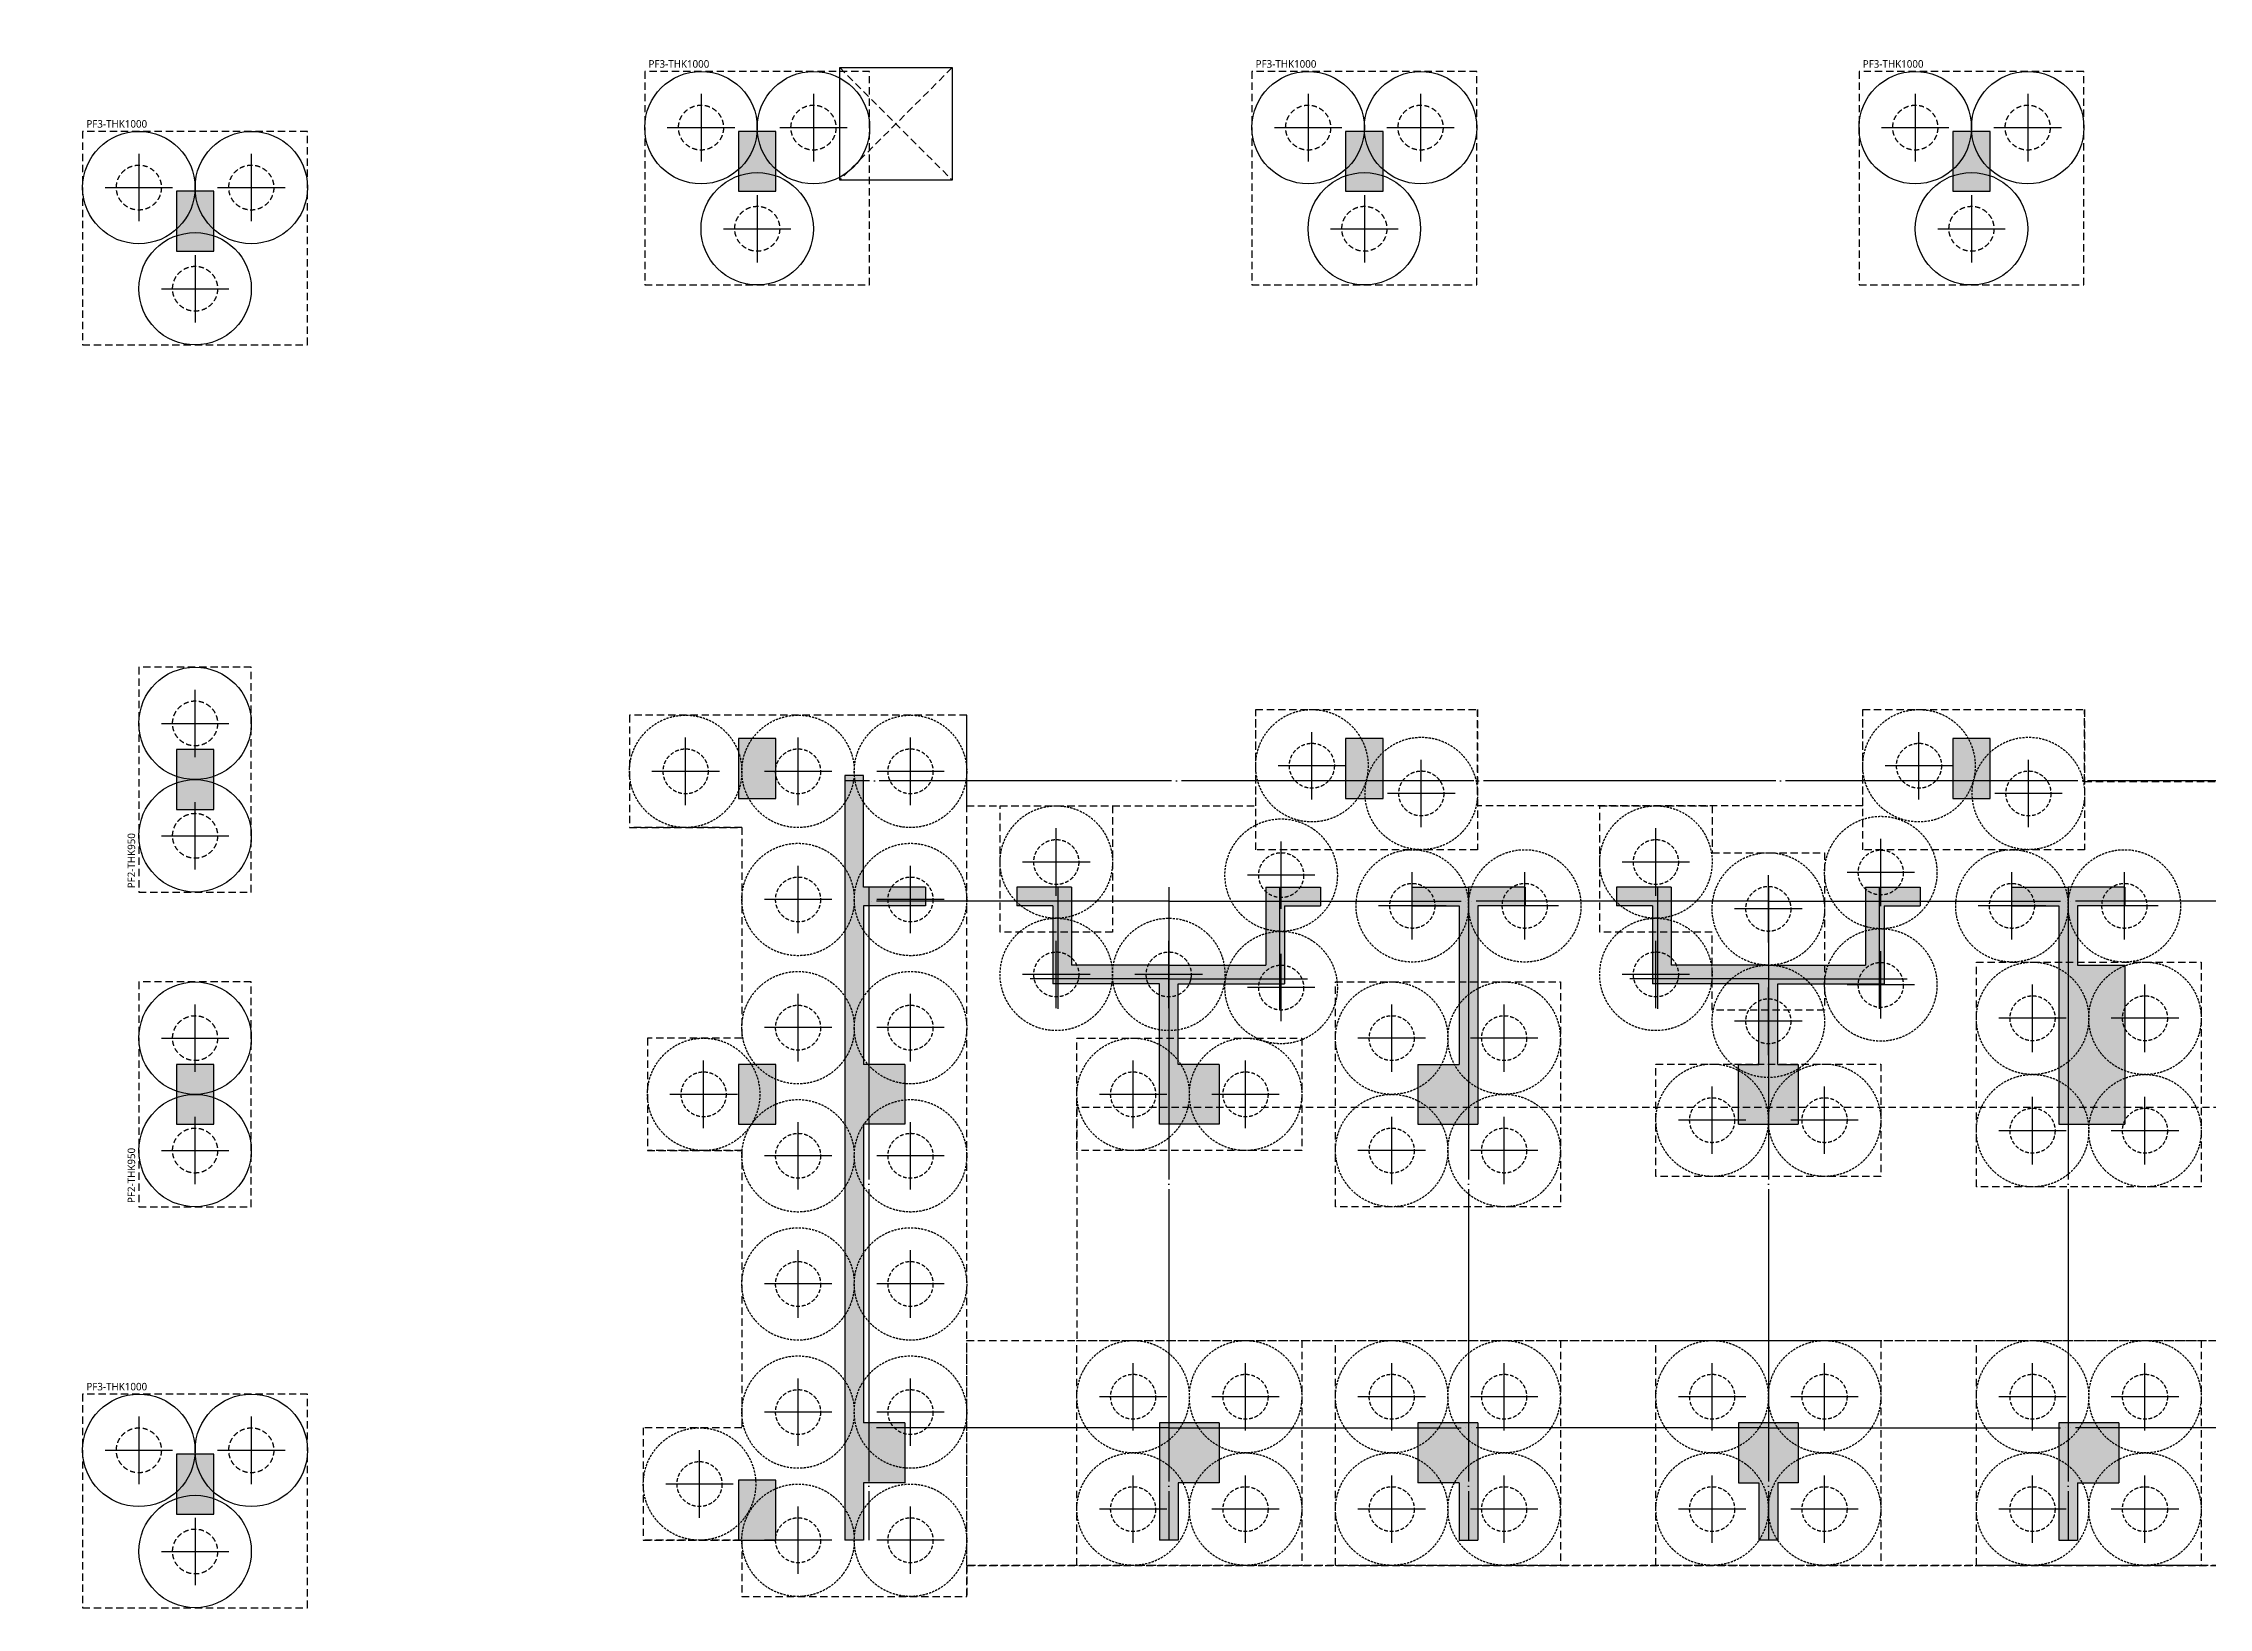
# Model space of a CAD drawing. Header units: millimetres. Extents: x 262481 to 2519995, y -394348 to 364571.
# Drawn here: x 2094420 to 2123310, y 86182 to 107057 of the extents above; entities that cross this region are included whole.
import ezdxf
from ezdxf.enums import TextEntityAlignment as Align

# ---------------------------------------------------------------- set-up
doc = ezdxf.new("R2010")
doc.units = ezdxf.units.MM
doc.header["$LTSCALE"] = 65
for name, pattern in [('XS-기초$0$CEN', [62, 60, -1, 0, -1]), ('XS-기초$0$CONTINOUS', [0]), ('XS-기초$0$HID', [2.3, 1.5, -0.8])]:
    doc.linetypes.add(name, pattern=pattern)
for name, color, linetype in [('XS-기초$0$252', 252, 'Continuous'), ('XS-기초$0$CEN', 1, 'XS-기초$0$CEN'), ('XS-기초$0$MAT', 3, 'XS-기초$0$HID'), ('XS-기초$0$PILE', 3, 'XS-기초$0$HID'), ('XS-기초$0$PILE-P', 3, 'XS-기초$0$HID'), ('XS-기초$0$WALL', 11, 'Continuous'), ('XS-기초$0$기초연단', 3, 'Continuous'), ('XS-기초$0$보강구간', 6, 'XS-기초$0$HID'), ('XS-기초$0$집수정-영구', 1, 'Continuous')]:
    doc.layers.add(name, color=color, linetype=linetype)
doc.layers.add('XS-기초$0$DEFPOINT', color=144, linetype='Continuous', plot=False)
doc.styles.add('XS-기초$0$맑은고딕', font='malgun.ttf')

# ---------------------------------------------------------------- blocks, each defined once
blk = doc.blocks.new('XS-기초$0$A$C762E058C')
at = {"layer": 'XS-기초$0$252'}
h = blk.add_hatch(color=256, dxfattribs=at)
h.dxf.hatch_style = 1
h.paths.add_polyline_path([(93400, -71500), (92600, -71500), (92600, -72000), (93400, -72000)])
h.paths.add_polyline_path([(85300, -71500), (84500, -71500), (84500, -72000), (85300, -72000)])
h.paths.add_polyline_path([(93400, -63400), (92600, -63400), (92600, -63900), (93400, -63900)])
h.paths.add_polyline_path([(85300, -63400), (84500, -63400), (84500, -63900), (85300, -63900)])
h.paths.add_polyline_path([(93400, -55300), (92600, -55300), (92600, -55800), (93400, -55800)])
h.paths.add_polyline_path([(85300, -55300), (84500, -55300), (84500, -55800), (85300, -55800)])
h.paths.add_polyline_path([(93400, -47200), (92600, -47200), (92600, -47700), (93400, -47700)])
h.paths.add_polyline_path([(85300, -47200), (84500, -47200), (84500, -47700), (85300, -47700)])
h.paths.add_polyline_path([(93400, -39100), (92600, -39100), (92600, -39600), (93400, -39600)])
h.paths.add_polyline_path([(85300, -39100), (84500, -39100), (84500, -39600), (85300, -39600)])
h.paths.add_polyline_path([(73650, -71500), (72850, -71500), (72850, -72000), (73650, -72000)])
h.paths.add_polyline_path([(77850, -71500), (77050, -71500), (77050, -72000), (77850, -72000)])
h.paths.add_polyline_path([(68450, -71500), (67650, -71500), (67650, -72000), (68450, -72000)])
h.paths.add_polyline_path([(73650, -63400), (72850, -63400), (72850, -63900), (73650, -63900)])
h.paths.add_polyline_path([(77850, -63400), (77050, -63400), (77050, -63900), (77850, -63900)])
h.paths.add_polyline_path([(68450, -63400), (67650, -63400), (67650, -63900), (68450, -63900)])
h.paths.add_polyline_path([(73650, -55300), (72850, -55300), (72850, -55800), (73650, -55800)])
h.paths.add_polyline_path([(77850, -55300), (77050, -55300), (77050, -55800), (77850, -55800)])
h.paths.add_polyline_path([(68450, -55300), (67650, -55300), (67650, -55800), (68450, -55800)])
h.paths.add_polyline_path([(73650, -47200), (72850, -47200), (72850, -47700), (73650, -47700)])
h.paths.add_polyline_path([(77850, -47200), (77050, -47200), (77050, -47700), (77850, -47700)])
h.paths.add_polyline_path([(68450, -47200), (67650, -47200), (67650, -47700), (68450, -47700)])
h.paths.add_polyline_path([(73650, -39100), (72850, -39100), (72850, -39600), (73650, -39600)])
h.paths.add_polyline_path([(77850, -39100), (77050, -39100), (77050, -39600), (77850, -39600)])
h.paths.add_polyline_path([(68450, -39100), (67650, -39100), (67650, -39600), (68450, -39600)])
h.paths.add_polyline_path([(73650, -22900), (72850, -22900), (72850, -23400), (73650, -23400)])
h.paths.add_polyline_path([(73650, -31000), (72850, -31000), (72850, -31500), (73650, -31500)])
h.paths.add_polyline_path([(101500, -63400), (100700, -63400), (100700, -63900), (101500, -63900)])
h.paths.add_polyline_path([(101500, -41540), (100700, -41540), (100700, -42040), (101500, -42040)])
h.paths.add_polyline_path([(101500, -35500), (100700, -35500), (100700, -36000), (101500, -36000)])
h.paths.add_polyline_path([(101500, -29350), (100700, -29350), (100700, -29850), (101500, -29850)])
h.paths.add_polyline_path([(101500, -22900), (100700, -22900), (100700, -23400), (101500, -23400)])
h.paths.add_polyline_path([(68450, -22900), (67650, -22900), (67650, -23400), (68450, -23400)])
h.paths.add_polyline_path([(77850, -22900), (77050, -22900), (77050, -23400), (77850, -23400)])
h.paths.add_polyline_path([(85300, -22900), (84500, -22900), (84500, -23400), (85300, -23400)])
h.paths.add_polyline_path([(93400, -31000), (92600, -31000), (92600, -31500), (93400, -31500)])
h.paths.add_polyline_path([(77850, -31000), (77050, -31000), (77050, -31500), (77850, -31500)])
h.paths.add_polyline_path([(85300, -31000), (84500, -31000), (84500, -31500), (85300, -31500)])
h.paths.add_polyline_path([(93400, -22900), (92600, -22900), (92600, -23400), (93400, -23400)])
h.paths.add_polyline_path([(68450, -31000), (67650, -31000), (67650, -31500), (68450, -31500)])
h.paths.add_polyline_path([(101500, -47580), (100700, -47580), (100700, -48080), (101500, -48080)])
h.paths.add_polyline_path([(101500, -55300), (100700, -55300), (100700, -55800), (101500, -55800)])
h.paths.add_polyline_path([(101700, -72000), (101700, -71200), (101200, -71200), (101200, -72000)])
h.paths.add_polyline_path([(125700, -72000), (125700, -71200), (125200, -71200), (125200, -72000)])
h.paths.add_polyline_path([(117700, -72000), (117700, -71200), (117200, -71200), (117200, -72000)])
h.paths.add_polyline_path([(109700, -72000), (109700, -71200), (109200, -71200), (109200, -72000)])
h.paths.add_polyline_path([(136755, -71500), (135955, -71500), (135955, -72000), (136755, -72000)])
h.paths.add_polyline_path([(144555, -71500), (143755, -71500), (143755, -72000), (144555, -72000)])
h.paths.add_polyline_path([(133700, -72000), (133700, -71200), (133200, -71200), (133200, -72000)])
h = blk.add_hatch(color=256, dxfattribs=at)
h.dxf.hatch_style = 1
h.paths.add_polyline_path([(117550, -126950), (117550, -126150), (117050, -126150), (117050, -126950)])
h.paths.add_polyline_path([(111050, -126950), (111050, -126150), (110550, -126150), (110550, -126950)])
h.paths.add_polyline_path([(105650, -126950), (105650, -126150), (105150, -126150), (105150, -126950)])
h.paths.add_polyline_path([(101350, -126950), (101350, -126150), (100850, -126150), (100850, -126950)])
h.paths.add_polyline_path([(93250, -126950), (93250, -126150), (92750, -126150), (92750, -126950)])
h.paths.add_polyline_path([(85750, -126950), (85750, -126150), (85250, -126150), (85250, -126950)])
h.paths.add_polyline_path([(117550, -124300), (117550, -123500), (117050, -123500), (117050, -124300)])
h.paths.add_polyline_path([(105650, -124300), (105650, -123500), (105150, -123500), (105150, -124300)])
h.paths.add_polyline_path([(125700, -124300), (125700, -123500), (125200, -123500), (125200, -124300)])
h.paths.add_polyline_path([(111050, -124300), (111050, -123500), (110550, -123500), (110550, -124300)])
h.paths.add_polyline_path([(101350, -124300), (101350, -123500), (100850, -123500), (100850, -124300)])
h.paths.add_polyline_path([(85750, -124300), (85750, -123500), (85250, -123500), (85250, -124300)])
h.paths.add_polyline_path([(93250, -124300), (93250, -123500), (92750, -123500), (92750, -124300)])
h.paths.add_polyline_path([(77200, -124150), (78000, -124150), (78000, -123650), (77200, -123650)])
h.paths.add_polyline_path([(88550, -114000), (87750, -114000), (87750, -114500), (88550, -114500)])
h.paths.add_polyline_path([(88550, -117000), (87750, -117000), (87750, -117500), (88550, -117500)])
h.paths.add_polyline_path([(88550, -111000), (87750, -111000), (87750, -111500), (88550, -111500)])
h.paths.add_polyline_path([(101650, -117000), (100850, -117000), (100850, -117500), (101650, -117500)])
h.paths.add_polyline_path([(101650, -111000), (100850, -111000), (100850, -111500), (101650, -111500)])
h.paths.add_polyline_path([(93400, -117000), (92600, -117000), (92600, -117500), (93400, -117500)])
h.paths.add_polyline_path([(93400, -111000), (92600, -111000), (92600, -111500), (93400, -111500)])
h.paths.add_polyline_path([(86050, -117000), (85250, -117000), (85250, -117500), (86050, -117500)])
h.paths.add_polyline_path([(85850, -111000), (85050, -111000), (85050, -111500), (85850, -111500)])
h.paths.add_polyline_path([(78000, -117000), (77200, -117000), (77200, -117500), (78000, -117500)])
h.paths.add_polyline_path([(78000, -111000), (77200, -111000), (77200, -111500), (78000, -111500)])
h.paths.add_polyline_path([(105800, -117000), (105000, -117000), (105000, -117500), (105800, -117500)])
h.paths.add_polyline_path([(105800, -111000), (105000, -111000), (105000, -111500), (105800, -111500)])
h.paths.add_polyline_path([(111050, -111000), (110250, -111000), (110250, -111500), (111050, -111500)])
h.paths.add_polyline_path([(111050, -117000), (110250, -117000), (110250, -117500), (111050, -117500)])
h.paths.add_polyline_path([(117850, -117000), (117050, -117000), (117050, -117500), (117850, -117500)])
h.paths.add_polyline_path([(117850, -111000), (117050, -111000), (117050, -111500), (117850, -111500)])
h.paths.add_polyline_path([(125850, -117000), (125050, -117000), (125050, -117500), (125850, -117500)])
h.paths.add_polyline_path([(125850, -111000), (125050, -111000), (125050, -111500), (125850, -111500)])
h.paths.add_polyline_path([(110400, -103800), (110400, -103300), (109600, -103300), (109600, -103800)])
h.paths.add_polyline_path([(118500, -103300), (117700, -103300), (117700, -103800), (118500, -103800)])
h.paths.add_polyline_path([(111050, -107400), (110250, -107400), (110250, -107900), (111050, -107900)])
h.paths.add_polyline_path([(117850, -107400), (117050, -107400), (117050, -107900), (117850, -107900)])
h.paths.add_polyline_path([(126600, -103300), (125800, -103300), (125800, -103800), (126600, -103800)])
h.paths.add_polyline_path([(86100, -103300), (85300, -103300), (85300, -103800), (86100, -103800)])
h.paths.add_polyline_path([(86100, -95200), (85300, -95200), (85300, -95700), (86100, -95700)])
h.paths.add_polyline_path([(86100, -87100), (85300, -87100), (85300, -87600), (86100, -87600)])
h.paths.add_polyline_path([(94200, -103300), (93400, -103300), (93400, -103800), (94200, -103800)])
h.paths.add_polyline_path([(94200, -95200), (93400, -95200), (93400, -95700), (94200, -95700)])
h.paths.add_polyline_path([(94200, -87100), (93400, -87100), (93400, -87600), (94200, -87600)])
h.paths.add_polyline_path([(102300, -103300), (101500, -103300), (101500, -103800), (102300, -103800)])
h.paths.add_polyline_path([(102300, -95200), (101500, -95200), (101500, -95700), (102300, -95700)])
h.paths.add_polyline_path([(102300, -87100), (101500, -87100), (101500, -87600), (102300, -87600)])
h.paths.add_polyline_path([(110400, -95200), (109600, -95200), (109600, -95700), (110400, -95700)])
h.paths.add_polyline_path([(110400, -87100), (109600, -87100), (109600, -87600), (110400, -87600)])
h.paths.add_polyline_path([(78000, -103300), (77200, -103300), (77200, -103800), (78000, -103800)])
h.paths.add_polyline_path([(78000, -95200), (77200, -95200), (77200, -95700), (78000, -95700)])
h.paths.add_polyline_path([(78000, -87100), (77200, -87100), (77200, -87600), (78000, -87600)])
h.paths.add_polyline_path([(118500, -95200), (117700, -95200), (117700, -95700), (118500, -95700)])
h.paths.add_polyline_path([(118500, -87100), (117700, -87100), (117700, -87600), (118500, -87600)])
h.paths.add_polyline_path([(126600, -95200), (125800, -95200), (125800, -95700), (126600, -95700)])
h.paths.add_polyline_path([(126600, -87100), (125800, -87100), (125800, -87600), (126600, -87600)])
h.paths.add_polyline_path([(134050, -103300), (133250, -103300), (133250, -103800), (134050, -103800)])
h.paths.add_polyline_path([(86100, -79000), (85300, -79000), (85300, -79500), (86100, -79500)])
h.paths.add_polyline_path([(94200, -79000), (93400, -79000), (93400, -79500), (94200, -79500)])
h.paths.add_polyline_path([(102300, -79000), (101500, -79000), (101500, -79500), (102300, -79500)])
h.paths.add_polyline_path([(110400, -79000), (109600, -79000), (109600, -79500), (110400, -79500)])
h.paths.add_polyline_path([(118500, -79000), (117700, -79000), (117700, -79500), (118500, -79500)])
h.paths.add_polyline_path([(134050, -79000), (133250, -79000), (133250, -79500), (134050, -79500)])
h.paths.add_polyline_path([(126600, -79000), (125800, -79000), (125800, -79500), (126600, -79500)])
h.paths.add_polyline_path([(73650, -79000), (72850, -79000), (72850, -79500), (73650, -79500)])
h.paths.add_polyline_path([(136755, -79000), (135955, -79000), (135955, -79500), (136755, -79500)])
h.paths.add_polyline_path([(68100, -79000), (67300, -79000), (67300, -79500), (68100, -79500)])
h.paths.add_polyline_path([(78000, -79000), (77200, -79000), (77200, -79500), (78000, -79500)])
h = blk.add_hatch(color=256, dxfattribs=at)
h.dxf.hatch_style = 1
h.paths.add_polyline_path([(68065, -123715), (68315, -123715), (68315, -122920), (68565, -122920), (68565, -124265), (74155, -124265), (74155, -123495), (75765, -123495), (75765, -123015), (76015, -123015), (76015, -123745), (74405, -123745), (74405, -124390), (74405, -125035), (76015, -125035), (76015, -125765), (75765, -125765), (75765, -125285), (74155, -125285), (74155, -124515), (68565, -124515), (68565, -125860), (68315, -125860), (68315, -124515), (67000, -124515), (67000, -124265), (68065, -124265)])
h.paths.add_polyline_path([(68565, -117500), (68565, -117000), (68565, -115715), (74155, -115715), (74155, -116485), (75765, -116485), (75765, -116965), (76015, -116965), (76015, -116235), (74405, -116235), (74405, -115590), (74405, -114945), (76015, -114945), (76015, -114215), (75765, -114215), (75765, -114695), (74155, -114695), (74155, -115465), (68565, -115465), (68565, -114120), (68315, -114120), (68315, -115465), (67000, -115465), (67000, -115715), (68315, -115715), (68315, -117000), (67765, -117000), (67765, -117500)])
h.paths.add_polyline_path([(76015, -118185), (75765, -118185), (75765, -119865), (68565, -119865), (68565, -118770), (68315, -118770), (68315, -119865), (67000, -119865), (67000, -120115), (68315, -120115), (68315, -121210), (68565, -121210), (68565, -120115), (75765, -120115), (75765, -121795), (76015, -121795), (76015, -119990)])
h.paths.add_polyline_path([(74175, -105015), (74175, -104215), (74975, -104215), (74975, -104765), (75765, -104765), (75765, -103985), (76015, -103985), (76015, -105015)])
h.paths.add_polyline_path([(76015, -87985), (75765, -87985), (75765, -88615), (73650, -88615), (73650, -88065), (72850, -88065), (72850, -88865), (75765, -88865), (75765, -89495), (76015, -89495), (76015, -88740)])
h.paths.add_polyline_path([(72850, -92340), (73650, -92340), (73650, -92615), (74725, -92615), (74725, -91195), (75765, -91195), (75765, -90715), (76015, -90715), (76015, -91445), (74975, -91445), (74975, -92740), (74975, -94035), (76015, -94035), (76015, -94765), (75765, -94765), (75765, -94285), (74725, -94285), (74725, -92865), (73650, -92865), (73650, -93140), (72850, -93140)])
h.paths.add_polyline_path([(68065, -92340), (68065, -92615), (67300, -92615), (67300, -92865), (68065, -92865), (68065, -93140), (68865, -93140), (68865, -92340)])
h.paths.add_polyline_path([(73650, -81220), (72850, -81220), (72850, -80670), (68865, -80670), (68865, -81220), (68065, -81220), (68065, -80670), (67300, -80670), (67300, -80420), (77505, -80420), (77505, -80670), (76015, -80670), (76015, -81495), (75765, -81495), (75765, -80670), (73650, -80670)])
h.paths.add_polyline_path([(74725, -101415), (74175, -101415), (74175, -100615), (74725, -100615), (74725, -99195), (75765, -99195), (75765, -98715), (76015, -98715), (76015, -99445), (74975, -99445), (74975, -100740), (74975, -102035), (76015, -102035), (76015, -102765), (75765, -102765), (75765, -102285), (74725, -102285)])
h.paths.add_polyline_path([(74975, -97495), (72850, -97495), (72850, -96615), (75765, -96615), (75765, -95985), (76015, -95985), (76015, -96740), (76015, -97495), (75765, -97495), (75765, -96865), (74975, -96865)])
h.paths.add_polyline_path([(73650, -85415), (72850, -85415), (72850, -84615), (74725, -84615), (74725, -83195), (75765, -83195), (75765, -82715), (76015, -82715), (76015, -83445), (74975, -83445), (74975, -84740), (74975, -86035), (76015, -86035), (76015, -86765), (75765, -86765), (75765, -86285), (74725, -86285), (74725, -84865), (73650, -84865)])
h.paths.add_polyline_path([(68065, -88615), (68065, -88065), (68865, -88065), (68865, -88865), (67300, -88865), (67300, -88615)])
h.paths.add_polyline_path([(68865, -100615), (67300, -100615), (67300, -100865), (68065, -100865), (68065, -101415), (68865, -101415)])
h.paths.add_polyline_path([(67300, -96615), (67300, -96865), (68065, -96865), (68065, -97415), (68865, -97415), (68865, -96615)])
h.paths.add_polyline_path([(68865, -84615), (67300, -84615), (67300, -84865), (68065, -84865), (68065, -85415), (68865, -85415)])
edge = h.paths.add_edge_path()
edge.add_line((67765, -111415), (68315, -111415))
edge.add_line((67765, -111165), (67765, -111415))
edge.add_line((70630, -107965), (70630, -108215))
edge.add_line((68565, -112410), (68315, -112410))
edge.add_line((70400, -107965), (70630, -107965))
edge.add_line((70400, -108215), (70630, -108215))
edge.add_line((70400, -107125), (70150, -107125))
edge.add_line((70400, -106015), (70150, -106015))
edge.add_line((70400, -110765), (70400, -111165))
edge.add_line((70400, -108215), (70400, -110515))
edge.add_line((70400, -107125), (70400, -107965))
edge.add_line((70400, -105015), (70400, -106015))
edge.add_line((70150, -107125), (70150, -110915))
edge.add_line((70150, -105015), (70150, -106015))
edge.add_line((67550, -105015), (67550, -110915))
edge.add_line((67550, -110915), (70150, -110915))
edge.add_line((67000, -110915), (67300, -110915))
edge.add_line((67000, -111165), (67000, -110915))
edge.add_line((67550, -105015), (70150, -105015))
edge.add_line((67300, -110915), (67300, -104765))
edge.add_line((70400, -111165), (68565, -111165))
edge.add_line((68315, -111415), (68315, -112400))
edge.add_line((68565, -111165), (68565, -112410))
edge.add_line((67765, -111165), (67000, -111165))
edge.add_line((68065, -104765), (68065, -104215))
edge.add_line((68865, -104215), (68065, -104215))
edge.add_line((68865, -104765), (68865, -104215))
edge.add_line((68065, -104765), (67300, -104765))
edge.add_line((72965, -104765), (72965, -105015))
edge.add_line((70400, -105015), (72965, -105015))
edge.add_line((72965, -104765), (68865, -104765))
edge.add_line((75055, -107965), (75055, -108215))
edge.add_line((75055, -107965), (76015, -107965))
edge.add_line((75055, -108215), (75765, -108215))
edge.add_line((75765, -110765), (75765, -111165))
edge.add_line((75765, -108215), (75765, -110515))
edge.add_line((76015, -107965), (76015, -111165))
edge.add_line((76015, -112995), (75765, -112995))
edge.add_line((76015, -112995), (76015, -111165))
edge.add_line((75765, -112995), (75765, -111165))
edge.add_line((70400, -110515), (75765, -110515))
edge.add_line((70400, -110765), (75765, -110765))
blk = doc.blocks.new('XS-기초$0$PILE-P')
at = {"layer": 'XS-기초$0$DEFPOINT'}
blk.add_circle((0, 0), 750, dxfattribs=at)
at = {"layer": 'XS-기초$0$PILE-P', "color": 4, "linetype": 'XS-기초$0$CONTINOUS'}
for p, q in [((0, -450), (0, 450)), ((-450, 0), (450, 0))]:
    blk.add_line(p, q, dxfattribs=at)
at = {"layer": 'XS-기초$0$PILE-P', "linetype": 'XS-기초$0$HID', "ltscale": 0.7}
blk.add_circle((0, 0), 300, dxfattribs=at)
blk = doc.blocks.new('XS-기초$0$PF3')
at = {"layer": 'XS-기초$0$MAT', "linetype": 'XS-기초$0$HID'}
blk.add_lwpolyline([(-1500, -1650), (1500, -1650), (1500, 1200), (-1500, 1200)], close=True, dxfattribs=at)
at = {"layer": 'XS-기초$0$PILE-P', "rotation": 270}
for p in [(-750, 450), (750, 450), (0, -900)]:
    blk.add_blockref('XS-기초$0$PILE-P', p, dxfattribs=at)
at = {"layer": 'XS-기초$0$DEFPOINT', "color": 1, "style": 'XS-기초$0$맑은고딕'}
blk.add_text('PF3-THK1000', height=100, dxfattribs=at).set_placement((-1450, 1300), align=Align.MIDDLE_LEFT)
blk = doc.blocks.new('XS-기초$0$PF2')
at = {"layer": 'XS-기초$0$MAT', "linetype": 'XS-기초$0$HID'}
blk.add_lwpolyline([(-1500, -750), (1500, -750), (1500, 750), (-1500, 750)], close=True, dxfattribs=at)
at = {"layer": 'XS-기초$0$PILE-P', "rotation": 270}
for p in [(-750, 0), (750, 0)]:
    blk.add_blockref('XS-기초$0$PILE-P', p, dxfattribs=at)
at = {"layer": 'XS-기초$0$DEFPOINT', "color": 1, "style": 'XS-기초$0$맑은고딕'}
blk.add_text('PF2-THK950', height=100, dxfattribs=at).set_placement((-1450, 850), align=Align.MIDDLE_LEFT)
blk = doc.blocks.new('XS-기초$0$PILE-600')
at = {"layer": 'XS-기초$0$DEFPOINT', "color": 173, "linetype": 'XS-기초$0$HID', "ltscale": 0.3}
blk.add_circle((0, 0), 750, dxfattribs=at)
at = {"layer": 'XS-기초$0$PILE', "linetype": 'Continuous'}
for p, q in [((0, -450), (0, 450)), ((-450, 0), (450, 0))]:
    blk.add_line(p, q, dxfattribs=at)
at = {"layer": 'XS-기초$0$PILE', "ltscale": 0.5}
blk.add_circle((0, 0), 300, dxfattribs=at)
blk = doc.blocks.new('XS-기초$0$집수정-1.5x1.5-영구')
at = {"layer": 'XS-기초$0$집수정-영구', "linetype": 'XS-기초$0$HID'}
for p, q in [((1500, 0), (0, 1500)), ((0, 0), (1500, 1500))]:
    blk.add_line(p, q, dxfattribs=at)
at = {"layer": 'XS-기초$0$집수정-영구'}
blk.add_lwpolyline([(0, 0), (0, 1500), (1500, 1500), (1500, 0)], close=True, dxfattribs=at)
blk = doc.blocks.new('XS-기초$0$영구집수정')
at = {"layer": 'XS-기초$0$집수정-영구', "rotation": 90}
blk.add_blockref('XS-기초$0$집수정-1.5x1.5-영구', (86950, -81850), dxfattribs=at)

msp = doc.modelspace()

# ---------------------------------------------------------------- linework, layer by layer
at = {"layer": 'XS-기초$0$CEN'}
for p, q in [((2153805.4, 97217.3), (2105115.4, 97217.3)), ((2105435.4, 95797.3), (2105435.4, 87082.3)), ((2107955.4, 95797.3), (2107955.4, 94172.3)), ((2109435.4, 95797.3), (2109435.4, 87082.3)), ((2109435.4, 95797.3), (2109435.4, 87082.3)), ((2110915.4, 95797.3), (2110915.4, 94172.3)), ((2113435.4, 95797.3), (2113435.4, 87082.3)), ((2113435.4, 95797.3), (2113435.4, 87082.3)), ((2115955.4, 95797.3), (2115955.4, 94172.3)), ((2117435.4, 95797.3), (2117435.4, 87082.3)), ((2117435.4, 95797.3), (2117435.4, 87082.3)), ((2118915.4, 95797.3), (2118915.4, 94172.3)), ((2121435.4, 95797.3), (2121435.4, 87082.3)), ((2121435.4, 95797.3), (2121435.4, 87082.3)), ((2109435.4, 95612.3), (2105435.4, 95612.3)), ((2109435.4, 95612.3), (2113435.4, 95612.3)), ((2117435.4, 95612.3), (2113435.4, 95612.3)), ((2117435.4, 95612.3), (2121435.4, 95612.3)), ((2125435.4, 95612.3), (2121435.4, 95612.3)), ((2109435.4, 94572.3), (2107585.4, 94572.3)), ((2109435.4, 94572.3), (2111285.4, 94572.3)), ((2117435.4, 94572.3), (2115585.4, 94572.3)), ((2117435.4, 94572.3), (2119285.4, 94572.3)), ((2109435.4, 88582.3), (2105435.4, 88582.3)), ((2109435.4, 88582.3), (2113435.4, 88582.3)), ((2117435.4, 88582.3), (2113435.4, 88582.3)), ((2117435.4, 88582.3), (2121435.4, 88582.3)), ((2125435.4, 88582.3), (2121435.4, 88582.3))]:
    msp.add_line(p, q, dxfattribs=at)
at = {"layer": 'XS-기초$0$WALL'}
for p, q in [((2104195.4, 105882.3), (2103695.4, 105882.3)), ((2103695.4, 105882.3), (2103695.4, 105082.3)), ((2104195.4, 105082.3), (2104195.4, 105882.3)), ((2112295.4, 105882.3), (2111795.4, 105882.3)), ((2111795.4, 105882.3), (2111795.4, 105082.3)), ((2112295.4, 105082.3), (2112295.4, 105882.3)), ((2120395.4, 105882.3), (2119895.4, 105882.3)), ((2119895.4, 105882.3), (2119895.4, 105082.3)), ((2120395.4, 105082.3), (2120395.4, 105882.3)), ((2096695.4, 105082.3), (2096195.4, 105082.3)), ((2096195.4, 105082.3), (2096195.4, 104282.3)), ((2096695.4, 104282.3), (2096695.4, 105082.3)), ((2103695.4, 105082.3), (2104195.4, 105082.3)), ((2111795.4, 105082.3), (2112295.4, 105082.3)), ((2119895.4, 105082.3), (2120395.4, 105082.3)), ((2096195.4, 104282.3), (2096695.4, 104282.3)), ((2104195.4, 97782.3), (2103695.4, 97782.3)), ((2103695.4, 97782.3), (2103695.4, 96982.3)), ((2104195.4, 96982.3), (2104195.4, 97782.3)), ((2112295.4, 97782.3), (2111795.4, 97782.3)), ((2111795.4, 97782.3), (2111795.4, 96982.3)), ((2112295.4, 96982.3), (2112295.4, 97782.3)), ((2120395.4, 97782.3), (2119895.4, 97782.3)), ((2119895.4, 97782.3), (2119895.4, 96982.3)), ((2120395.4, 96982.3), (2120395.4, 97782.3)), ((2096695.4, 97632.3), (2096195.4, 97632.3)), ((2096195.4, 97632.3), (2096195.4, 96832.3)), ((2096695.4, 96832.3), (2096695.4, 97632.3)), ((2105365.4, 97287.3), (2105115.4, 97287.3)), ((2105115.4, 97287.3), (2105115.4, 87082.3)), ((2105365.4, 95797.3), (2105365.4, 97287.3)), ((2096195.4, 96832.3), (2096695.4, 96832.3)), ((2103695.4, 96982.3), (2104195.4, 96982.3)), ((2111795.4, 96982.3), (2112295.4, 96982.3)), ((2119895.4, 96982.3), (2120395.4, 96982.3)), ((2106190.4, 95797.3), (2105365.4, 95797.3)), ((2106190.4, 95797.3), (2106190.4, 95547.3)), ((2108140.4, 95797.3), (2107410.4, 95797.3)), ((2107410.4, 95797.3), (2107410.4, 95547.3)), ((2108140.4, 95797.3), (2108140.4, 94757.3)), ((2110730.4, 95797.3), (2111460.4, 95797.3)), ((2110730.4, 95797.3), (2110730.4, 94757.3)), ((2111460.4, 95797.3), (2111460.4, 95547.3)), ((2112680.4, 95797.3), (2113435.4, 95797.3)), ((2112680.4, 95797.3), (2112680.4, 95547.3)), ((2114190.4, 95797.3), (2113435.4, 95797.3)), ((2114190.4, 95797.3), (2114190.4, 95547.3)), ((2116140.4, 95797.3), (2115410.4, 95797.3)), ((2115410.4, 95797.3), (2115410.4, 95547.3)), ((2116140.4, 95797.3), (2116140.4, 94757.3)), ((2118730.4, 95797.3), (2119460.4, 95797.3)), ((2118730.4, 95797.3), (2118730.4, 94757.3)), ((2119460.4, 95797.3), (2119460.4, 95547.3)), ((2120680.4, 95797.3), (2121435.4, 95797.3)), ((2120680.4, 95797.3), (2120680.4, 95547.3)), ((2122190.4, 95797.3), (2121435.4, 95797.3)), ((2122190.4, 95797.3), (2122190.4, 95547.3)), ((2106190.4, 95547.3), (2105365.4, 95547.3)), ((2105365.4, 95547.3), (2105365.4, 93432.3)), ((2107890.4, 95547.3), (2107410.4, 95547.3)), ((2107890.4, 95547.3), (2107890.4, 94507.3)), ((2110980.4, 95547.3), (2111460.4, 95547.3)), ((2110980.4, 95547.3), (2110980.4, 94507.3)), ((2112680.4, 95547.3), (2113310.4, 95547.3)), ((2113310.4, 95547.3), (2113310.4, 93432.3)), ((2113560.4, 95547.3), (2113560.4, 92632.3)), ((2114190.4, 95547.3), (2113560.4, 95547.3)), ((2115890.4, 95547.3), (2115410.4, 95547.3)), ((2115890.4, 95547.3), (2115890.4, 94507.3)), ((2118980.4, 95547.3), (2119460.4, 95547.3)), ((2118980.4, 95547.3), (2118980.4, 94507.3)), ((2120680.4, 95547.3), (2121310.4, 95547.3)), ((2121310.4, 95547.3), (2121310.4, 92632.3)), ((2121560.4, 95547.3), (2121560.4, 94757.3)), ((2122190.4, 95547.3), (2121560.4, 95547.3)), ((2109310.4, 94507.3), (2107890.4, 94507.3)), ((2109435.4, 94757.3), (2108140.4, 94757.3)), ((2109310.4, 92632.3), (2109310.4, 94507.3)), ((2109435.4, 94757.3), (2110730.4, 94757.3)), ((2109560.4, 94507.3), (2110980.4, 94507.3)), ((2109560.4, 93432.3), (2109560.4, 94507.3)), ((2117310.4, 94507.3), (2115890.4, 94507.3)), ((2117435.4, 94757.3), (2116140.4, 94757.3)), ((2117310.4, 93432.3), (2117310.4, 94507.3)), ((2117435.4, 94757.3), (2118730.4, 94757.3)), ((2117560.4, 93432.3), (2117560.4, 94507.3)), ((2117560.4, 94507.3), (2118980.4, 94507.3)), ((2121560.4, 94757.3), (2122190.4, 94757.3)), ((2122190.4, 94757.3), (2122190.4, 92632.3)), ((2096695.4, 93432.3), (2096195.4, 93432.3)), ((2096195.4, 93432.3), (2096195.4, 92632.3)), ((2096695.4, 92632.3), (2096695.4, 93432.3)), ((2104195.4, 93432.3), (2103695.4, 93432.3)), ((2103695.4, 93432.3), (2103695.4, 92632.3)), ((2104195.4, 92632.3), (2104195.4, 93432.3)), ((2105915.4, 93432.3), (2105365.4, 93432.3)), ((2105915.4, 93432.3), (2105915.4, 92632.3)), ((2110110.4, 93432.3), (2109560.4, 93432.3)), ((2110110.4, 93432.3), (2110110.4, 92632.3)), ((2112760.4, 93432.3), (2113310.4, 93432.3)), ((2112760.4, 93432.3), (2112760.4, 92632.3)), ((2117035.4, 93432.3), (2117310.4, 93432.3)), ((2117035.4, 92632.3), (2117035.4, 93432.3)), ((2117560.4, 93432.3), (2117835.4, 93432.3)), ((2117835.4, 93432.3), (2117835.4, 92632.3)), ((2096195.4, 92632.3), (2096695.4, 92632.3)), ((2103695.4, 92632.3), (2104195.4, 92632.3)), ((2105365.4, 92632.3), (2105365.4, 88647.3)), ((2105915.4, 92632.3), (2105365.4, 92632.3)), ((2110110.4, 92632.3), (2109310.4, 92632.3)), ((2112760.4, 92632.3), (2113560.4, 92632.3)), ((2117035.4, 92632.3), (2117835.4, 92632.3)), ((2121310.4, 92632.3), (2122190.4, 92632.3)), ((2105915.4, 88647.3), (2105365.4, 88647.3)), ((2105915.4, 88647.3), (2105915.4, 87847.3)), ((2110110.4, 88647.3), (2109310.4, 88647.3)), ((2109310.4, 88647.3), (2109310.4, 87082.3)), ((2110110.4, 88647.3), (2110110.4, 87847.3)), ((2113560.4, 88647.3), (2112760.4, 88647.3)), ((2112760.4, 88647.3), (2112760.4, 87847.3)), ((2113560.4, 88647.3), (2113560.4, 87082.3)), ((2117835.4, 88647.3), (2117035.4, 88647.3)), ((2117035.4, 88647.3), (2117035.4, 87847.3)), ((2117835.4, 88647.3), (2117835.4, 87847.3)), ((2122110.4, 88647.3), (2121310.4, 88647.3)), ((2121310.4, 88647.3), (2121310.4, 87082.3)), ((2122110.4, 88647.3), (2122110.4, 87847.3)), ((2096695.4, 88232.3), (2096195.4, 88232.3)), ((2096195.4, 88232.3), (2096195.4, 87432.3)), ((2096695.4, 87432.3), (2096695.4, 88232.3)), ((2104195.4, 87882.3), (2103695.4, 87882.3)), ((2103695.4, 87882.3), (2103695.4, 87082.3)), ((2104195.4, 87082.3), (2104195.4, 87882.3)), ((2105915.4, 87847.3), (2105365.4, 87847.3)), ((2105365.4, 87847.3), (2105365.4, 87082.3)), ((2110110.4, 87847.3), (2109560.4, 87847.3)), ((2109560.4, 87847.3), (2109560.4, 87082.3)), ((2113310.4, 87847.3), (2112760.4, 87847.3)), ((2113310.4, 87847.3), (2113310.4, 87082.3)), ((2117035.4, 87847.3), (2117310.4, 87847.3)), ((2117310.4, 87847.3), (2117310.4, 87082.3)), ((2117835.4, 87847.3), (2117560.4, 87847.3)), ((2117560.4, 87847.3), (2117560.4, 87082.3)), ((2121560.4, 87847.3), (2121560.4, 87082.3)), ((2121560.4, 87847.3), (2122110.4, 87847.3)), ((2096195.4, 87432.3), (2096695.4, 87432.3)), ((2103695.4, 87082.3), (2104195.4, 87082.3)), ((2105365.4, 87082.3), (2105115.4, 87082.3)), ((2109560.4, 87082.3), (2109310.4, 87082.3)), ((2113310.4, 87082.3), (2113560.4, 87082.3)), ((2117560.4, 87082.3), (2117310.4, 87082.3)), ((2121310.4, 87082.3), (2121560.4, 87082.3))]:
    msp.add_line(p, q, dxfattribs=at)
at = {"layer": 'XS-기초$0$기초연단', "linetype": 'XS-기초$0$HID'}
for p, q in [((2102240.4, 98092.3), (2102240.4, 96592.3)), ((2106740.4, 98092.3), (2102240.4, 98092.3)), ((2106740.4, 96882.3), (2106740.4, 98092.3)), ((2110595.4, 98167.3), (2113555.4, 98167.3)), ((2110595.4, 96882.3), (2110595.4, 98167.3)), ((2113555.4, 96882.3), (2113555.4, 98167.3)), ((2118695.4, 98167.3), (2121655.4, 98167.3)), ((2118695.4, 96882.3), (2118695.4, 98167.3)), ((2121655.4, 97207.3), (2121655.4, 98167.3)), ((2121655.4, 97207.3), (2126795.4, 97207.3)), ((2106740.4, 96882.3), (2110595.4, 96882.3)), ((2118695.4, 96882.3), (2113555.4, 96882.3)), ((2103740.4, 96592.3), (2102240.4, 96592.3)), ((2103740.4, 96592.3), (2103740.4, 93782.3)), ((2102480.4, 93782.3), (2102480.4, 92282.3)), ((2103740.4, 93782.3), (2102480.4, 93782.3)), ((2103740.4, 92282.3), (2102480.4, 92282.3)), ((2103740.4, 92282.3), (2103740.4, 88582.3)), ((2102425.4, 88582.3), (2102425.4, 87082.3)), ((2103740.4, 88582.3), (2102425.4, 88582.3)), ((2103740.4, 87082.3), (2102425.4, 87082.3)), ((2103740.4, 87082.3), (2103740.4, 86332.3)), ((2106740.4, 86747.3), (2128085.4, 86747.3)), ((2106740.4, 86747.3), (2106740.4, 86332.3)), ((2103740.4, 86332.3), (2106740.4, 86332.3))]:
    msp.add_line(p, q, dxfattribs=at)
at = {"layer": 'XS-기초$0$보강구간'}
for points in [[(2106740.4, 86332.3), (2106740.4, 98092.3), (2102240.4, 98092.3), (2102240.4, 96592.3), (2103740.4, 96592.3), (2103740.4, 93782.3), (2102480.4, 93782.3), (2102480.4, 92282.3), (2103740.4, 92282.3), (2103740.4, 88582.3), (2102425.4, 88582.3), (2102425.4, 87082.3), (2103740.4, 87082.3), (2103740.4, 86332.3)], [(2110595.4, 96297.3), (2110595.4, 98167.3), (2113555.4, 98167.3), (2113555.4, 96297.3)], [(2118695.4, 96297.3), (2118695.4, 98167.3), (2121655.4, 98167.3), (2121655.4, 96297.3)], [(2108685.4, 96882.3), (2108685.4, 95197.3), (2107185.4, 95197.3), (2107185.4, 96882.3)], [(2120210.4, 91797.3), (2120210.4, 94797.3), (2123210.4, 94797.3), (2123210.4, 91797.3)], [(2111660.4, 91532.3), (2111660.4, 94532.3), (2114660.4, 94532.3), (2114660.4, 91532.3)], [(2108210.4, 93782.3), (2111210.4, 93782.3), (2111210.4, 92282.3), (2108210.4, 92282.3)], [(2115935.4, 93437.3), (2118935.4, 93437.3), (2118935.4, 91937.3), (2115935.4, 91937.3)], [(2108210.4, 86747.3), (2108210.4, 89747.3), (2111210.4, 89747.3), (2111210.4, 86747.3)], [(2111660.4, 86747.3), (2111660.4, 89747.3), (2114660.4, 89747.3), (2114660.4, 86747.3)], [(2115935.4, 86747.3), (2115935.4, 89747.3), (2118935.4, 89747.3), (2118935.4, 86747.3)], [(2120210.4, 86747.3), (2120210.4, 89747.3), (2123210.4, 89747.3), (2123210.4, 86747.3)]]:
    msp.add_lwpolyline(points, close=True, dxfattribs=at)
msp.add_lwpolyline([(2116685.4, 95197.3), (2115185.4, 95197.3), (2115185.4, 96882.3), (2116685.4, 96882.3), (2116685.4, 96257.3), (2118185.4, 96257.3), (2118185.4, 94157.3), (2116685.4, 94157.3), (2116685.4, 95197.3)], dxfattribs=at)
at = {"layer": 'XS-기초$0$보강구간', "color": 4}
for points in [[(2108210.4, 89747.3), (2127210.4, 89747.3), (2127210.4, 92857.3), (2108210.4, 92857.3)], [(2106740.4, 89747.3), (2128085.4, 89747.3), (2128085.4, 86747.3), (2106740.4, 86747.3)]]:
    msp.add_lwpolyline(points, close=True, dxfattribs=at)

# ---------------------------------------------------------------- block references
at = {"layer": 'XS-기초$0$252', "rotation": 90}
msp.add_blockref('XS-기초$0$A$C762E058C', (2024695.4, 19782.3), dxfattribs=at)
at = {"layer": 'XS-기초$0$PILE', "rotation": 90}
for p in [(2102990.4, 97342.3), (2104490.4, 97342.3), (2105990.4, 97342.3), (2111345.4, 97417.3), (2119445.4, 97417.3), (2112805.4, 97047.3), (2120905.4, 97047.3), (2107935.4, 96132.3), (2115935.4, 96132.3), (2110935.4, 95957.3), (2118935.4, 95992.3), (2104490.4, 95632.3), (2105990.4, 95632.3), (2112685.4, 95547.3), (2114185.4, 95547.3), (2117435.4, 95507.3), (2120685.4, 95547.3), (2122185.4, 95547.3), (2107935.4, 94632.3), (2109435.4, 94632.3), (2115935.4, 94632.3), (2110935.4, 94457.3), (2118935.4, 94492.3), (2120960.4, 94047.3), (2122460.4, 94047.3), (2104490.4, 93922.3), (2105990.4, 93922.3), (2112410.4, 93782.3), (2113910.4, 93782.3), (2117435.4, 94007.3), (2103230.4, 93032.3), (2108960.4, 93032.3), (2110460.4, 93032.3), (2116685.4, 92687.3), (2118185.4, 92687.3), (2112410.4, 92282.3), (2113910.4, 92282.3), (2120960.4, 92547.3), (2122460.4, 92547.3), (2104490.4, 92212.3), (2105990.4, 92212.3), (2104490.4, 90502.3), (2105990.4, 90502.3), (2108960.4, 88997.3), (2110460.4, 88997.3), (2112410.4, 88997.3), (2113910.4, 88997.3), (2116685.4, 88997.3), (2118185.4, 88997.3), (2120960.4, 88997.3), (2122460.4, 88997.3), (2104490.4, 88792.3), (2105990.4, 88792.3), (2103175.4, 87832.3), (2108960.4, 87497.3), (2110460.4, 87497.3), (2112410.4, 87497.3), (2113910.4, 87497.3), (2116685.4, 87497.3), (2118185.4, 87497.3), (2120960.4, 87497.3), (2122460.4, 87497.3), (2104490.4, 87082.3), (2105990.4, 87082.3)]:
    msp.add_blockref('XS-기초$0$PILE-600', p, dxfattribs=at)
at = {"layer": 'XS-기초$0$PILE-P'}
for p in [(2103945.4, 105482.3), (2112045.4, 105482.3), (2120145.4, 105482.3), (2096445.4, 104682.3), (2096445.4, 87832.3)]:
    msp.add_blockref('XS-기초$0$PF3', p, dxfattribs=at)
at = {"layer": 'XS-기초$0$PILE-P', "rotation": 90}
for p in [(2096445.4, 97232.3), (2096445.4, 93032.3)]:
    msp.add_blockref('XS-기초$0$PF2', p, dxfattribs=at)
at = {"layer": 'XS-기초$0$집수정-영구', "rotation": 90}
msp.add_blockref('XS-기초$0$영구집수정', (2024695.4, 19782.3), dxfattribs=at)

doc.saveas('drawing.dxf')
